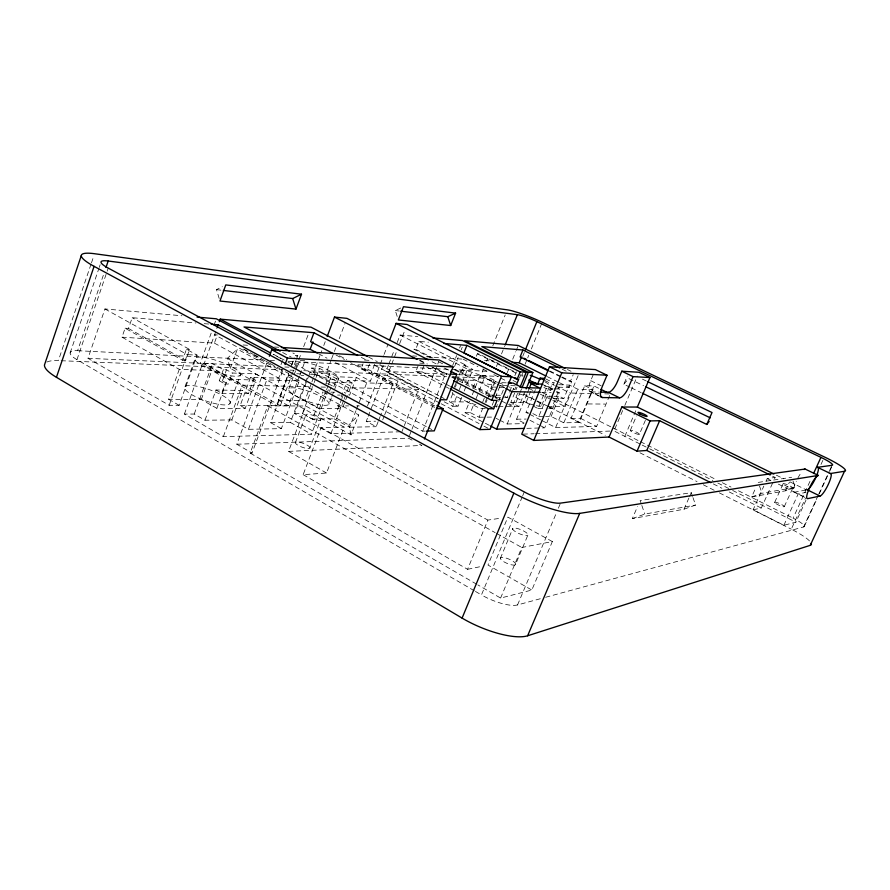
<?xml version="1.0" encoding="UTF-8"?>
<svg xmlns="http://www.w3.org/2000/svg" width="890" height="890" viewBox="0 0 890 890"><rect width="100%" height="100%" fill="white"/><g stroke="black" fill="none" stroke-linecap="round" stroke-linejoin="round"><path stroke-width="0.67" stroke-dasharray="4.45 3.34" d="M91.036 264.152L58.373 360.606A45.412 11.581 17.9 0 0 46.436 362.308M91.47 262.85L93.684 256.331M70.154 352.93L98.801 268.713M99.246 267.401L100.136 264.764M474.248 590.738L76.963 359.66A25.287 6.152 18.1 0 1 77.597 350.693L103.307 275.31M76.963 359.66L108.224 268.101M179.279 369.339L168.599 399.254L201.296 399.554L216.882 408.332L245.206 408.354L255.653 380.052L227.506 379.218L211.787 370.563L179.279 369.339L121.997 337.176L125.101 328.21L182.528 360.228L186.444 349.247L197.124 355.155L179.124 405.317L169.178 405.284L87.999 358.325L104.931 308.952L181.949 315.761M125.101 328.21L128.449 328.454L132.187 317.708L195.922 322.981M169.178 405.284L187.278 354.643L197.124 355.155M182.528 360.228L185.687 360.372L189.603 349.436L132.187 317.708M185.053 386.605L195.311 358.003M87.999 358.325L200.317 363.276L211.153 333.183M213.967 325.339L215.858 320.1M184.397 414.084L202.72 363.22L212.476 363.643L223.368 369.673L226.461 369.795L232.312 373.021L255.708 373.867L266.778 379.919L299.296 380.887L281.362 428.635L248.477 429.314L231.812 419.935L204.989 420.225L194.254 414.039L184.397 414.084L223.345 436.623L311.433 434.209L328.332 389.776M299.429 376.159L288.338 405.695L280.35 405.662L204.244 363.443L216.926 328.265M121.997 337.176L214.401 343.128L217.36 334.918L214.535 334.707L279.115 369.695M194.254 414.039L212.476 363.643M201.296 399.554L211.787 370.563M204.989 420.225L215.981 389.987L242.703 390.488L248.421 393.68L255.708 373.867M223.368 369.673L219.252 380.764L222.433 380.853L226.461 369.795M230.343 368.349L237.363 349.114L358.726 414.951L351.038 434.854L230.343 368.349L227.295 358.414L237.363 349.114M215.981 389.987L221.732 393.269L225.103 384.024L228.263 384.102L232.312 373.021M216.882 408.332L227.506 379.218M229.865 403.659A24.119 5.93 19.3 0 0 199.683 386.805A24.119 5.93 19.3 0 0 192.618 395.16A24.119 5.93 19.3 0 0 229.865 403.659L240.289 375.224A24.219 5.474 19.5 0 0 209.851 358.603A24.219 5.474 19.5 0 0 203.054 366.213A24.219 5.474 19.5 0 0 240.289 375.224M223.345 436.623L242.247 385.147L312.713 386.839M245.206 408.354L240.189 405.529L250.591 377.26L278.715 378.172L281.83 369.806M231.812 419.935L242.703 390.488M282.608 371.03L252.059 453.055L236.807 444.232L267.912 360.083M248.477 429.314L266.778 379.919M280.995 364.644L282.864 359.593L273.096 354.342M476.639 584.196L250.179 453.099L267.757 405.873L305.704 405.996L344.185 427.144L326.53 473.024L303.145 474.67L321.09 427.612L344.185 427.144M288.338 405.695L278.503 400.255L288.516 373.433L281.207 369.483M295.947 360.483L294.112 365.389L291.564 365.267L294.323 357.902M240.189 405.529L276.612 405.651L288.749 373.155M291.664 365.356L293.611 360.15M281.362 428.635L270.694 422.705L288.493 375.035L291.275 375.135M296.403 359.26L297.772 355.588L292.888 352.985M280.35 405.662L291.497 375.88M291.976 374.59L297.305 360.339M295.892 367.492L298.317 360.984M298.806 359.682L301.243 353.174M303.679 346.677L308.541 333.661M288.849 388.819L293.667 375.936M294.156 374.646L295.602 370.785M296.081 369.495L298.495 363.053M299.908 374.879L305.203 360.75L299.941 360.483M270.694 422.705L290.34 422.427L307.439 377.015M400.533 431.784L330.858 433.686L294.568 413.55L308.274 377.137M308.763 375.847L311.7 368.037L319.521 368.382L329.667 373.8L332.148 373.889L337.599 376.793L356.389 377.471L366.691 382.911L392.935 383.69L380.62 415.307M425.264 431.105L422.683 431.183L313.525 372.676L321.813 350.704M323.76 345.531L325.228 341.66M278.503 400.255L304.892 400.489L311.455 383.112M311.923 381.866L313.336 378.139M313.803 376.904L314.737 374.423L329.4 382.222L352.218 382.9L347.812 394.381M294.568 413.55L302.478 413.516L313.68 383.857M314.17 382.567L315.627 378.695M316.117 377.416L319.521 368.382M326.53 473.024L288.56 451.375L305.704 405.996M295.447 442.508L305.993 414.629M313.525 372.676L326.163 373.177L330.991 360.428M331.469 359.148L333.895 352.774M334.373 351.505L335.819 347.678M339.201 338.756L345.009 323.459M302.478 413.516L312.49 419.057L322.77 391.967M329.667 373.8L325.84 383.724L328.388 383.79L332.148 373.889M304.892 400.489L319.454 408.399L326.085 390.944M326.563 389.698L327.987 385.96M328.454 384.714L329.4 382.222M329.489 391.366L331.28 386.649M309.898 448.004A7.732 2.002 20.3 0 0 299.841 442.341A7.732 2.002 20.3 0 0 298.261 445.456A7.732 2.002 20.3 0 0 309.898 448.004L320.5 420.169A7.765 1.858 20.4 0 0 310.354 414.584A7.765 1.858 20.4 0 0 308.863 417.466A7.765 1.858 20.4 0 0 320.5 420.169M333.817 386.705L337.599 376.793M328.944 404.182A21.494 4.873 20.4 0 0 300.764 388.974A21.494 4.873 20.4 0 0 296.871 396.517A21.494 4.873 20.4 0 0 328.944 404.182L331.392 397.774M331.881 396.495L338.712 378.561A21.571 4.495 20.6 0 0 310.332 363.543A21.571 4.495 20.6 0 0 306.661 370.485A21.571 4.495 20.6 0 0 338.712 378.561M347.322 395.649L342.428 408.41L337.744 405.862L339.201 402.046M341.148 396.94L347.489 380.375L370.418 381.12L373.344 373.555L355.21 364.043M330.858 433.686L343.584 400.467M344.074 399.198L348.48 387.695L418.578 389.375L401.902 431.75M356.389 377.471L349.581 395.249L344.252 392.379M312.49 419.057L334.073 418.823L341.348 399.933M341.827 398.676L343.762 393.636M434.598 407.42L361.14 368.838L363.064 363.821M361.14 368.838L367.581 369.128L369.506 364.155M334.073 418.823L349.603 427.233L355.944 410.768M356.434 409.5L366.691 382.911M374.634 364.344L371.119 373.466L350.549 362.664M434.721 405.907L376.092 375.135L383.59 355.722M384.091 354.431L388.096 344.074M367.481 405.962L383.423 364.8M378.161 421.626L376.192 426.688L366.235 421.348L367.704 417.555M368.193 416.298L382.878 378.417L398.664 378.984L418.578 389.375M438.147 398.664L385.982 371.464L388.418 365.178M388.897 363.921L394.259 350.115M397.185 342.572L400.099 335.041L417.755 336.598M376.092 375.135L387.261 375.58L391.222 365.356M391.722 364.088L396.684 351.305M399.655 343.64L405.117 329.589M378.651 420.358L380.13 416.565M382.722 419.858L384.202 416.053M384.691 414.796L398.664 378.984M431.227 358.003L413.895 349.203L415.73 349.336L418.834 341.393L428.446 342.194M449.083 388.452L415.93 371.353L419.157 363.12L424.808 363.443M415.93 371.353L421.593 371.608L424.352 364.6M409.467 435.611L411.492 430.493M411.992 429.203L438.826 361.296M422.683 431.183L445.434 373.845L447.959 373.956M452.643 365.512L456.615 355.533M459.585 348.046L460.586 345.554M454.534 366.602L458.128 357.558M461.209 349.803L462.233 347.222M454.267 387.284L455.769 383.523M456.27 382.266L460.764 370.997M461.643 397.385L458.083 406.285L449.495 401.813L452.91 393.247M455.346 387.139L456.325 384.691M456.804 383.468L458.272 379.796L476.028 380.464L488.81 386.928L504.374 387.384L496.297 407.264M460.942 373.099L464.157 365.045L465.87 365.145L462.655 373.177L460.942 373.099L453.511 369.328M444.21 401.835L452.71 406.263L457.304 394.748M459.351 389.631L467.539 369.161L472.846 369.428L466.738 384.68M476.328 356.245L477.307 353.808L478.865 353.92L515.722 372.298M464.191 391.033L466.226 385.949M472.979 388.051L476.028 380.464M489.333 425.364L465.092 412.715L469.731 401.168M472.312 394.748L480.055 375.491L485.295 375.725L494.106 380.175L495.763 380.241L492.493 388.34L490.779 388.296L494.106 380.175M454.924 376.882L479.877 377.905L483.493 368.916M486.596 361.207L487.631 358.648M492.793 345.798L505.186 314.971M465.092 412.715L470.398 412.693L474.003 403.771M476.05 398.676L478.62 392.301M479.132 391.022L485.295 375.725M496.397 366.591L497.933 362.786M501.515 353.931L504.586 346.332M482.658 402.158L485.217 395.805M485.729 394.537L488.81 386.928M470.398 412.693L479.12 417.232L482.614 408.599M485.106 402.447L487.097 397.507M486.085 402.514L487.097 400.022M487.598 398.776L493.661 383.801M492.192 405.15L494.707 398.943M495.207 397.708L500.247 385.292L509.458 385.593M507.122 372.988L509.147 367.982M512.707 359.237L515.744 351.739M516.256 350.482L517.78 346.733M504.574 397.641L507.2 397.685L509.18 392.813M509.681 391.6L512.151 385.515M514.876 375.669L516.445 371.809M522.73 356.367L524.31 352.507M511.995 392.323L514.509 386.171M515.777 387.061L514.743 389.598A27.879 4.928 22.1 0 0 508.568 386.683M519.404 378.172L520.962 374.356M525.111 364.199L527.18 359.115M527.703 357.847L528.738 355.31M531.33 348.958L541.687 323.559M525.111 391.4L518.926 406.485L510.838 402.369L517.046 387.15M522.653 373.433L521.64 375.914L523.097 375.981L520.639 374.746M498.534 406.418L512.228 406.463L518.458 391.233M499.824 420.214L507.189 423.985L519.538 393.814M520.027 392.59L521.607 388.752M524.021 422.984L516.578 419.201L526.98 393.858M527.492 392.59L529.061 388.797M510.838 402.369L526.079 402.503L530.674 391.333M528.482 413.683L526.012 412.426L535.413 389.575M303.145 474.67L467.584 569.311L487.865 520.094L501.204 518.114M533.266 406.118L538.049 408.532L546.26 388.618L552.913 388.808M541.699 405.306L549.798 385.704M532.865 413.594L538.728 416.587L547.172 396.15L552.634 396.25M548.774 408.543L551.455 408.543L559.554 389.008L557.607 388.04M526.847 428.335L544.713 427.845L559.276 392.746L554.325 390.276M540.286 598.736L517.557 604.933A28.191 8.611 22.9 0 1 481.457 594.921L522.163 497.021M522.686 495.752L524.277 491.936M561.735 377.416L570.301 381.632L573.216 374.634M552.935 398.386L563.826 398.564L569.422 385.092L577.821 389.23L592.974 389.686L579.201 422.505L563.804 422.828L551.11 416.453L545.603 416.509M558.364 387.161L569.188 387.506L571.614 381.688L561.835 376.882M500.38 558.353L512.874 528.349M542.066 420.614L555.638 427.545L570.023 393.002L599.192 393.703M547.584 406.585L565.195 406.652L578.422 374.901M549.709 389.931L552.835 382.455L554.236 382.511L551.155 389.965L549.709 389.931L551.922 391.033M551.11 416.453L559.465 396.373L563.826 398.564M563.804 422.828L577.821 389.23M579.201 422.505L571.035 418.434L584.752 385.637L593.986 385.971L599.816 388.83M598.992 395.839L590.938 391.867A12.059 4.439 -63.8 0 1 590.726 380.675L594.342 372.053M500.603 598.069L521.796 547.484L552.345 541.565L531.831 590.037L500.603 598.069L477.841 584.886M515.477 564.694A8.255 2.336 22.8 0 0 505.898 558.019A8.255 2.336 22.8 0 0 502.739 561.056A8.255 2.336 22.8 0 0 515.477 564.694L527.826 535.235A8.288 2.169 22.8 0 0 518.125 528.705A8.288 2.169 22.8 0 0 515.076 531.464A8.288 2.169 22.8 0 0 527.826 535.235M571.035 418.434L580.425 418.3L593.986 385.971M517.557 604.933L556.228 513.296M558.375 508.201L560.522 503.117M555.638 427.545L596.589 426.432L609.772 395.216M630.02 387.239L623.823 384.235L627.283 376.07M622.666 410.524L613.989 430.927L640.933 444.444M624.836 405.428L637.307 376.103M624.813 436.356L636.25 409.6M630.343 430.348L636.484 415.986M639.376 434.342A4.951 0.834 23.1 0 0 633.179 430.816A4.951 0.834 23.1 0 0 632.011 431.884A4.951 0.834 23.1 0 0 639.376 434.342L645.539 419.98M692.976 497.632L695.568 505.053L683.965 509.225L632.312 518.603L637.529 506.566M683.965 509.225L689.016 497.777M689.572 496.509L691.252 492.693L640.144 500.547L641.412 504.23M793.012 481.045L795.271 487.342L785.492 490.802L751.661 496.943L756.022 487.253M805.973 500.191L795.883 522.174L783.879 525.267L753.151 509.759L763.831 486.096M766.09 481.112L767.213 478.62L775.145 477.441L773.488 481.123M753.151 509.759L761.295 508.057L772.932 482.347M774.667 502.361L783.122 483.76M785.492 490.802L789.408 482.191M784.29 506.632L792.779 488.02M783.879 525.267L798.219 493.906L806.006 492.393M818.11 495.496L803.626 526.947A17.344 3.082 24.4 0 0 793.09 518.158L811.291 478.464M809.5 540.92A31.172 5.807 24.5 0 0 791.288 529.183L805.572 498.055M820.992 464.435L823.851 458.216M818.689 494.239L829.124 471.589M829.702 470.332L832.017 465.303M804.293 526.368L816.998 498.767M819.312 493.75L829.135 472.412M829.714 471.166L832.606 464.892M623.823 384.235L628.696 378.528L643.537 385.682M351.038 434.854L348.847 425.031L358.726 414.951M219.196 298.495L216.504 289.639L222.289 286.68M397.196 316.44L395.293 310.554L401.134 307.818M632.312 518.603L644.783 514.075L695.568 505.053M751.661 496.943L762.062 493.238L795.271 487.342M545.626 597.279L803.626 526.947M467.584 569.311L481.19 566.474M805.951 490.034L794.548 492.181A12.872 2.893 -63.4 0 1 796.316 481.212M758.213 482.413L791.655 477.274M288.56 451.375L421.893 445.445L419.446 444.121M236.807 444.232L408.454 438.18L412.115 440.161M523.109 434.131L534.122 433.742M535.502 433.697L609.861 431.072M250.179 453.099L252.059 453.055M349.603 427.233L376.192 426.688M507.189 423.985L523.865 423.64M366.235 421.348L375.558 421.215M516.578 419.201L526.19 419.068M479.12 417.232L485.74 417.165M487.064 417.143L493.683 417.076M538.728 416.587L544.224 416.52M526.012 412.426L528.271 412.415M319.454 408.399L342.428 408.41M485.328 408.499L480.088 408.499L467.395 401.969L449.495 401.813M538.049 408.532L543.412 408.543M337.744 405.862L348.557 405.907M356.668 405.929L359.371 405.94M452.71 406.263L458.083 406.285M493.06 406.396L497.165 406.418M518.926 406.485L514.364 406.474L509.425 403.96M587.867 403.938L605.289 404.071M221.732 393.269L248.421 393.68M337.521 395.06L340.203 395.104M495.396 397.496L503.273 397.619M494.673 395.171L488.098 395.049L491.603 396.851M495.986 395.193L502.561 395.316M554.003 396.272L559.465 396.373M330.824 392.123L334.851 392.201M321.012 387.039L326.541 387.172M541.687 392.323L551.155 392.557M556.573 392.679L559.276 392.746M604.744 393.836L608.916 393.936M590.938 391.867L598.959 392.078M554.236 388.852L559.554 389.008M510.782 385.626L516.044 385.804M300.987 375.48L303.757 375.58M501.76 382.667L506.822 382.856M558.675 384.714L569.422 385.092M296.793 373.744L300.942 373.9M310.599 374.267L314.737 374.423M61.143 360.717L282.987 369.828M289.918 370.107L294.078 370.284M303.79 370.685L446.602 376.548M570.301 381.632L571.614 381.688M204.244 363.443L275.055 366.569M284.778 367.003L288.95 367.181M385.982 371.464L449.183 374.245M458.395 374.657L498.656 376.426M77.597 350.693L263.129 360.027M270.059 360.372L276.979 360.728M288.049 361.284L450.051 369.428M451.43 369.495L487.431 371.308M186.444 349.247L189.603 349.436M297.772 355.588L295.235 355.444L298.562 357.213M364.511 360.061L370.941 360.417M243.092 344.975L248.566 345.331M274.565 347L278.67 347.267M412.671 355.9L416.765 356.167M426.299 356.779L461.721 359.059M484.561 360.528L494.25 361.151M204.244 323.66L209.784 324.127M216.504 289.639L221.944 290.274M395.293 310.554L399.332 311.033M642.458 379.14L646.196 380.931M631.255 387.84L641.167 392.635M590.726 380.675L601.184 385.793M567.375 369.495L571.057 371.297M562.18 369.228L567.075 371.631M776.38 475.204L783.834 478.865M790.042 481.902L806.173 489.811M772.665 476.228L775.145 477.441M584.752 385.637L592.974 389.686M549.62 370.863L560.611 376.281M549.497 371.386L560.511 376.815M767.213 478.62L770.929 480.455M778.372 484.127L805.283 497.477M589.848 391.455L599.07 396.005M793.813 491.959L805.773 497.855M547.228 376.648L558.208 382.077M559.432 382.678L569.188 387.506M545.737 378.929L552.835 382.455M544.891 380.531L554.47 385.281M555.66 385.871L570.023 393.002M541.943 384.113L553.091 389.664M543.857 387.417L546.26 388.618M477.307 353.808L519.182 374.679M542.377 392.546L549.82 396.272M551.066 396.896L611.875 427.367M613.121 427.99L639.187 441.051M640.433 441.674L716.139 479.61M722.346 482.714L731.035 487.075M738.477 490.802L793.09 518.158M513.052 380.475L516.779 382.344M530.429 389.197L532.91 390.443M540.364 394.181L551.533 399.799M552.779 400.422L565.195 406.652M642.168 445.067L648.365 448.171M649.611 448.794L712.834 480.511M717.785 483.003L731.424 489.845M732.67 490.468L795.883 522.174M713.279 483.904L721.89 488.243M729.277 491.959L761.295 508.057M463.078 359.148L477.863 366.58M482.781 369.061L488.944 372.165M493.872 374.646L507.422 381.465M580.425 418.3L596.589 426.432M526.079 402.503L532.064 405.517M547.172 396.15L549.364 397.252M523.42 393.981L548.229 406.496M549.464 407.13L605.278 435.299M639.999 452.821L697.037 481.612M703.245 484.75L714.403 490.379M719.365 492.882L791.288 529.183M418.834 341.393L465.87 365.145M549.519 407.564L551.455 408.543M464.157 365.045L472.846 369.428M500.247 385.292L504.374 387.384M400.099 335.041L467.539 369.161M480.055 375.491L495.986 383.546M497.21 384.168L504.563 387.895M415.73 349.336L433.018 358.114M455.246 369.417L462.655 373.177M438.659 361.774L443.609 364.299M490.779 388.296L494.328 390.098M504.886 396.506L507.2 397.685M432.106 361.763L438.281 364.911M444.444 368.06L449.383 370.574M457.616 377.493L500.792 399.543M529.717 414.317L540.831 419.991M452.888 376.147L456.592 378.039M457.827 378.673L493.683 396.996M494.918 397.619L507.289 403.938M508.524 404.572L512.228 406.463M419.969 360.228L427.378 364.021M436.033 368.438L450.852 376.014M452.098 376.648L455.802 378.539M419.546 360.606L425.709 363.754M431.873 366.903L445.434 373.845M432.162 367.192L446.847 374.712M451.753 377.215L490.935 397.263M426.544 366.903L446.235 376.993M530.006 420.303L538.584 424.708M539.818 425.331L544.713 427.845M496.142 418.333L498.589 419.591M421.593 371.608L444.811 383.568M446.035 384.191L449.695 386.082M368.683 357.146L377.282 361.618M379.485 364.867L439.315 395.994M440.539 396.628L444.199 398.542M361.296 357.391L367.359 360.55M374.334 365.178L438.158 398.464M387.261 375.58L439.905 403.103M441.128 403.737L479.076 423.573M483.971 426.143L488.866 428.702M367.581 369.128L435.789 404.883M339.513 355.811L346.755 359.616M382.878 378.417L392.935 383.69M336.02 355.043L344.497 359.482M318.576 353.753L327.019 358.203M335.452 362.664L370.418 381.12M347.489 380.375L352.218 382.9M326.163 373.177L426.978 426.978M428.201 427.623L431.839 429.57M282.62 352.496L291.186 357.079M311.7 368.037L348.48 387.695M273.397 354.264L286.803 361.462M288.015 362.119L294.112 365.389M328.388 383.79L332.738 386.127M243.415 349.058L253.161 354.331M254.384 354.988L265.353 360.917M270.237 363.554L279.983 368.827M244.116 349.403L248.989 352.028M253.85 354.665L261.148 358.614M266.01 361.251L269.659 363.22M288.493 375.035L299.296 380.887M214.401 343.128L278.715 378.172M323.849 392.557L327.064 394.326M227.295 358.414L348.847 425.031M552.345 541.565L507.878 517.123L487.987 565.05L531.831 590.037M250.591 377.26L255.653 380.052M321.09 427.612L487.865 520.094M104.931 308.952L187.278 354.643M202.72 363.22L242.247 385.147M200.317 363.276L276.612 405.651M267.757 405.873L495.174 532.654M496.386 533.321L521.796 547.484M128.449 328.454L185.687 360.372M222.433 380.853L228.263 384.102M219.252 380.764L225.103 384.024M290.34 422.427L311.433 434.209M168.599 399.254L179.124 405.317M475.449 591.438L481.457 594.921M759.493 486.018L762.062 493.238M691.252 492.693L692.542 496.397M641.835 505.464L644.783 514.075M475.85 404.705A17.633 3.371 21.9 0 1 452.276 392.29M544.903 381.788A16.332 2.659 22.3 0 1 543.879 385.759M536.881 401.257A16.287 2.881 22.3 0 1 535.724 405.551M534.623 405.273A16.287 2.881 22.3 0 1 513.675 395.961M518.748 393.703A16.287 2.881 22.3 0 1 533.7 399.532M479.877 377.905A27.879 4.928 22.1 0 1 497.566 382.3M498.667 382.689A27.879 4.928 22.1 0 1 505.298 385.27M797.807 478.175A12.872 2.893 -63.4 0 1 801.1 472.801M465.648 375.324A17.689 3.104 21.9 0 0 493.116 384.458A17.689 3.104 21.9 0 0 472.857 372.532A17.689 3.104 21.9 0 0 465.648 375.324M784.402 484.983A5.284 0.834 24 0 0 792.567 488.165A5.284 0.834 24 0 0 786.871 484.538A5.284 0.834 24 0 0 784.402 484.983M775.924 503.629A5.262 0.901 24.2 0 0 784.079 506.788A5.262 0.901 24.2 0 0 778.439 503.084A5.262 0.901 24.2 0 0 775.924 503.629"/><path stroke-width="1.33" d="M81.313 255.575L44.5 364.867A45.412 11.581 17.9 0 0 56.437 377.304L462.088 618.105A50.596 16.209 22.9 0 0 527.625 635.772L810.245 545.336A31.172 5.807 24.5 0 0 811.246 543.289M56.437 377.304L94.084 266.333A46.135 8.477 19.2 0 1 94.562 253.728L507.255 309.831A28.169 3.56 22.2 0 1 542.21 322.28L824.418 456.971A31.528 4.216 23.8 0 1 844.51 471.277L810.245 545.336M105.966 267.523L108.18 261.015L517.368 314.682A15.642 1.98 22.2 0 1 536.881 321.624L820.947 457.371A17.511 2.336 23.8 0 1 832.017 465.303L817.521 467.317A12.505 2.726 -63.4 0 1 816.264 476.562A12.505 2.726 -63.4 0 1 808.242 489.255M217.205 327.286L218.095 324.805L270.649 353.03M219.274 321.746L220.219 319.143L310.977 327.164L367.459 356.512M269.347 356.2L271.739 349.726L439.326 360.016L453.077 367.003L424.452 439.015M295.981 309.097L301.51 294.201L225.771 284.911L219.975 301.031L295.981 309.097L292.688 298.55L223.301 290.44M285.011 364.577L287.414 358.125L453.077 367.003M357.647 355.499L313.97 332.738L310.61 341.693L333.605 353.764M281.407 347.445L310.143 349.292L312.924 341.86M327.175 336.487L334.484 317.096L346.933 318.353L428.401 359.883M389.598 340.191L396.106 323.37L407.097 324.483L511.472 376.77L490.09 429.336L479.91 429.614L442.041 409.745M450.696 325.529L455.602 313.124L403.47 306.716L398.342 319.966L450.696 325.529L447.792 316.707L400.678 311.189M520.016 387.428L526.235 372.198L520.161 371.887L466.905 345.376L463.924 352.829L517.079 379.452L518.603 379.518L516.556 384.547M437.001 405.517L443.098 408.71L434.264 430.86L426.544 431.072M450.618 371.197L456.793 374.345L446.647 399.81L440.617 399.743L437.046 408.71L443.098 408.71M505.097 345.064L517.368 314.682M479.91 429.614L488.376 408.721L493.672 408.733L497.054 400.4L491.77 400.333L453.622 380.786M491.77 400.333L501.504 376.325L511.472 376.77M559.721 368.026L522.931 350.004L520.116 356.912L548.273 370.785M512.251 362.319L519.17 362.764L521.507 357.024M525.356 349.926L536.881 321.624M490.546 425.999L496.609 429.158L511.917 391.611L540.33 392.29M517.079 379.452L520.161 371.887M522.13 387.495L528.337 372.309L532.843 372.543L526.146 388.886M529.061 388.797L531.13 383.724L541.943 384.113M537.493 384.491L540.108 378.15L544.547 378.35M609.072 437.034L621.843 407.008L637.34 407.053L649.956 377.549L633.068 376.626L628.54 387.295A11.781 4.127 -63.9 0 1 619.562 397.841L602.452 397.541A12.104 4.361 -63.8 0 1 602.341 386.36L607.024 375.235L595.377 369.584L549.486 366.78L521.729 434.175L533.789 440.439L609.072 437.034L637.051 451.163L646.785 450.474L710.81 482.669M533.789 440.439L561.79 372.821L607.024 375.235M462.088 618.105L513.853 493.149L94.084 266.333M649.956 377.549L638.942 372.276L621.798 371.208L617.304 381.843A11.737 4.205 -63.9 0 1 608.304 392.323L600.294 392.112M527.625 635.772L579.702 513.385L818.322 475.438A12.927 2.781 -63.3 0 0 809.589 487.676A12.927 2.781 -63.3 0 0 807.675 498.645L820.013 496.064A12.56 2.626 -63.4 0 0 828.379 484.205A12.56 2.626 -63.4 0 0 830.403 473.524L844.51 471.277M637.051 451.163L650.067 420.914L659.635 420.714L770.184 475.004M646.785 450.474L659.635 420.714M642.402 393.235L706.794 424.452L712.022 412.537L647.431 381.532M813.56 473.502L820.947 457.371M706.794 424.452L709.163 421.459M292.688 298.55L301.51 294.201M447.792 316.707L455.602 313.124M818.322 475.438L805.105 469.041L560.522 503.117A28.625 6.619 22.7 0 1 524.277 491.936L108.224 268.101A25.621 4.706 19.2 0 1 108.18 261.015M496.609 429.158L524.099 428.413M508.079 382.9L513.141 383.078L522.085 387.562L539.874 388.096L531.13 383.724M528.738 382.444L534.234 382.644L536.637 383.846M450.485 374.067L456.793 374.345M211.175 324.238L218.095 324.805M313.97 332.738L244.016 326.953L289.228 351.027M443.554 343.44L466.905 345.376M522.931 350.004L481.801 346.599L532.843 372.543M197.068 317.096L216.326 318.798L275.488 350.46M432.696 337.922L462.566 340.559L526.235 372.198M621.798 371.208L633.068 376.626M817.521 467.317L830.403 473.524M646.006 386.872L710.298 417.866M564.928 368.293L518.28 345.487L464.803 340.759L528.337 372.309M608.304 392.323L619.562 397.841M807.219 489.789L820.013 496.064M637.34 407.053L773.899 473.992M600.984 389.397L607.97 392.824M549.486 366.78L561.79 372.821M523.954 358.225L526.402 359.426M528.838 360.628L548.396 370.262M600.149 396.406L602.452 397.541M621.843 407.008L650.067 420.914M519.17 362.764L546.015 376.036M540.108 378.15L543.701 379.93M514.909 377.66L518.603 379.518M396.106 323.37L501.504 376.325M508.657 382.077L511.116 383.323M505.787 388.507L511.917 391.611M334.484 317.096L417.087 359.338M450.918 386.705L493.672 408.733M450.307 389.086L488.376 408.721M310.143 349.292L317.374 353.108M220.219 319.143L280.172 351.183M271.739 349.726L287.414 358.125M538.194 384.013A16.332 2.659 22.3 0 1 528.705 380.086M530.273 375.335A16.332 2.659 22.3 0 1 540.519 379.518M579.702 513.385A51.542 11.926 22.7 0 1 513.853 493.149M804.037 469.564A12.872 2.893 -63.4 0 1 805.105 469.041M639.721 413.883A4.973 0.768 23 0 0 647.086 416.387A4.973 0.768 23 0 0 640.856 412.916A4.973 0.768 23 0 0 639.721 413.883"/></g></svg>
